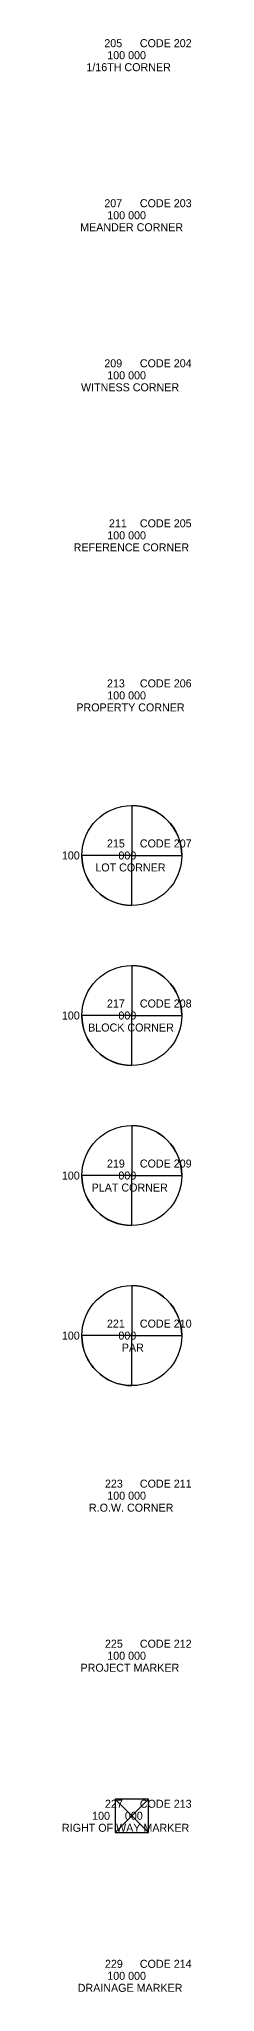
# Model space of a CAD drawing. Extents: x -12 to 6123, y -3 to 1005.
# Drawn here: x 691.4 to 707.4, y 758 to 1002 of the extents above; entities that cross this region are included whole.
import ezdxf

# ---------------------------------------------------------------- set-up
doc = ezdxf.new("R2010")
doc.units = 0
for name, color, linetype in [('ROW_EX ROW Markers', 7, 'Continuous'), ('ROW_EX_Private Boundary Items', 7, 'Continuous'), ('ROW_EX_Section Lines', 7, 'Continuous'), ('Topo_Control Points', 7, 'Continuous'), ('Topo_Drainage Items', 7, 'Continuous'), ('Topo_Field Comments', 7, 'Continuous'), ('Topo_Point Descriptions', 7, 'Continuous'), ('Topo_Point Elevations', 7, 'Continuous'), ('Topo_Point Numbers', 7, 'Continuous')]:
    doc.layers.add(name, color=color, linetype=linetype)

msp = doc.modelspace()

# ---------------------------------------------------------------- linework, layer by layer
at = {"layer": 'ROW_EX ROW Markers'}
for p, q in [((700, 820), (700, 820)), ((697.92, 782.08), (702.08, 777.92)), ((697.92, 777.92), (702.08, 782.08))]:
    msp.add_line(p, q, dxfattribs=at)
msp.add_lwpolyline([(697.92, 782.08), (697.92, 777.92), (702.08, 777.92), (702.08, 782.08)], close=True, dxfattribs=at)
at = {"layer": 'ROW_EX_Private Boundary Items'}
for p, q in [((700, 920), (700, 920)), ((700, 906.25), (700, 900)), ((700, 900), (693.75, 900)), ((700, 893.75), (700, 900)), ((700, 900), (706.25, 900)), ((700, 886.25), (700, 880)), ((700, 880), (693.75, 880)), ((700, 873.75), (700, 880)), ((700, 880), (706.25, 880)), ((700, 866.25), (700, 860)), ((700, 860), (693.75, 860)), ((700, 853.75), (700, 860)), ((700, 860), (706.25, 860)), ((700, 846.25), (700, 840)), ((700, 840), (693.75, 840)), ((700, 833.75), (700, 840)), ((700, 840), (706.25, 840))]:
    msp.add_line(p, q, dxfattribs=at)
for centre in [(700, 900), (700, 880), (700, 860), (700, 840)]:
    msp.add_circle(centre, 6.25, dxfattribs=at)
for centre, start, end in [((700, 900), 0.0299, 90.0301), ((700, 900), 179.9699, 269.9699), ((700, 880), 0.0299, 90.0301), ((700, 880), 179.9699, 269.9699), ((700, 860), 0.0299, 90.0301), ((700, 860), 179.9699, 269.9699), ((700, 840), 0.0299, 90.0301), ((700, 840), 179.9699, 269.9699)]:
    msp.add_arc(centre, 6.25, start, end, dxfattribs=at)
at = {"layer": 'ROW_EX_Section Lines'}
for p, q in [((700, 1000), (700, 1000)), ((700, 980), (700, 980)), ((700, 960), (700, 960)), ((700, 940), (700, 940))]:
    msp.add_line(p, q, dxfattribs=at)
at = {"layer": 'Topo_Control Points'}
msp.add_line((700, 800), (700, 800), dxfattribs=at)
at = {"layer": 'Topo_Drainage Items'}
msp.add_line((700, 760), (700, 760), dxfattribs=at)

# ---------------------------------------------------------------- texts
at = {"layer": 'Topo_Field Comments'}
for s, p in [('CODE 202', (701, 1001)), ('CODE 203', (701, 981)), ('CODE 204', (701, 961)), ('CODE 205', (701, 941)), ('CODE 206', (701, 921)), ('CODE 207', (701, 901)), ('CODE 208', (701, 881)), ('CODE 209', (701, 861)), ('CODE 210', (701, 841)), ('CODE 211', (701, 821)), ('CODE 212', (701, 801)), ('CODE 213', (701, 781)), ('CODE 214', (701, 761))]:
    msp.add_text(s, height=1, dxfattribs=at).set_placement(p)
at = {"layer": 'Topo_Point Descriptions'}
for s, p in [('1/16TH CORNER', (694.32, 998)), ('MEANDER CORNER', (693.54, 978)), ('WITNESS CORNER', (693.65, 958)), ('REFERENCE CORNER', (692.73, 938)), ('PROPERTY CORNER', (693.07, 918)), ('LOT CORNER', (695.44, 898)), ('BLOCK CORNER', (694.54, 878)), ('PLAT CORNER', (694.98, 858)), ('PAR', (698.75, 838)), ('R.O.W. CORNER', (694.64, 818)), ('PROJECT MARKER', (693.59, 798)), ('RIGHT OF WAY MARKER', (691.27, 778)), ('DRAINAGE MARKER', (693.24, 758))]:
    msp.add_text(s, height=1, dxfattribs=at).set_placement(p)
at = {"layer": 'Topo_Point Elevations'}
for s, p in [('100 000', (696.93, 999.5)), ('100 000', (696.93, 979.5)), ('100 000', (696.93, 959.5)), ('100 000', (696.93, 939.5)), ('100 000', (696.93, 919.5)), ('100             000', (691.26, 899.5)), ('100             000', (691.26, 879.5)), ('100             000', (691.26, 859.5)), ('100             000', (691.26, 839.5)), ('100 000', (696.93, 819.5)), ('100 000', (696.93, 799.5)), ('100     000', (695.04, 779.5)), ('100 000', (696.93, 759.5))]:
    msp.add_text(s, height=1, dxfattribs=at).set_placement(p)
at = {"layer": 'Topo_Point Numbers'}
for s, p in [('205', (696.56, 1001)), ('207', (696.56, 981)), ('209', (696.56, 961)), ('211', (697.14, 941)), ('213', (696.89, 921)), ('215', (696.89, 901)), ('217', (696.89, 881)), ('219', (696.89, 861)), ('221', (696.89, 841)), ('223', (696.64, 821)), ('225', (696.64, 801)), ('227', (696.64, 781)), ('229', (696.64, 761))]:
    msp.add_text(s, height=1, dxfattribs=at).set_placement(p)

doc.saveas('drawing.dxf')
